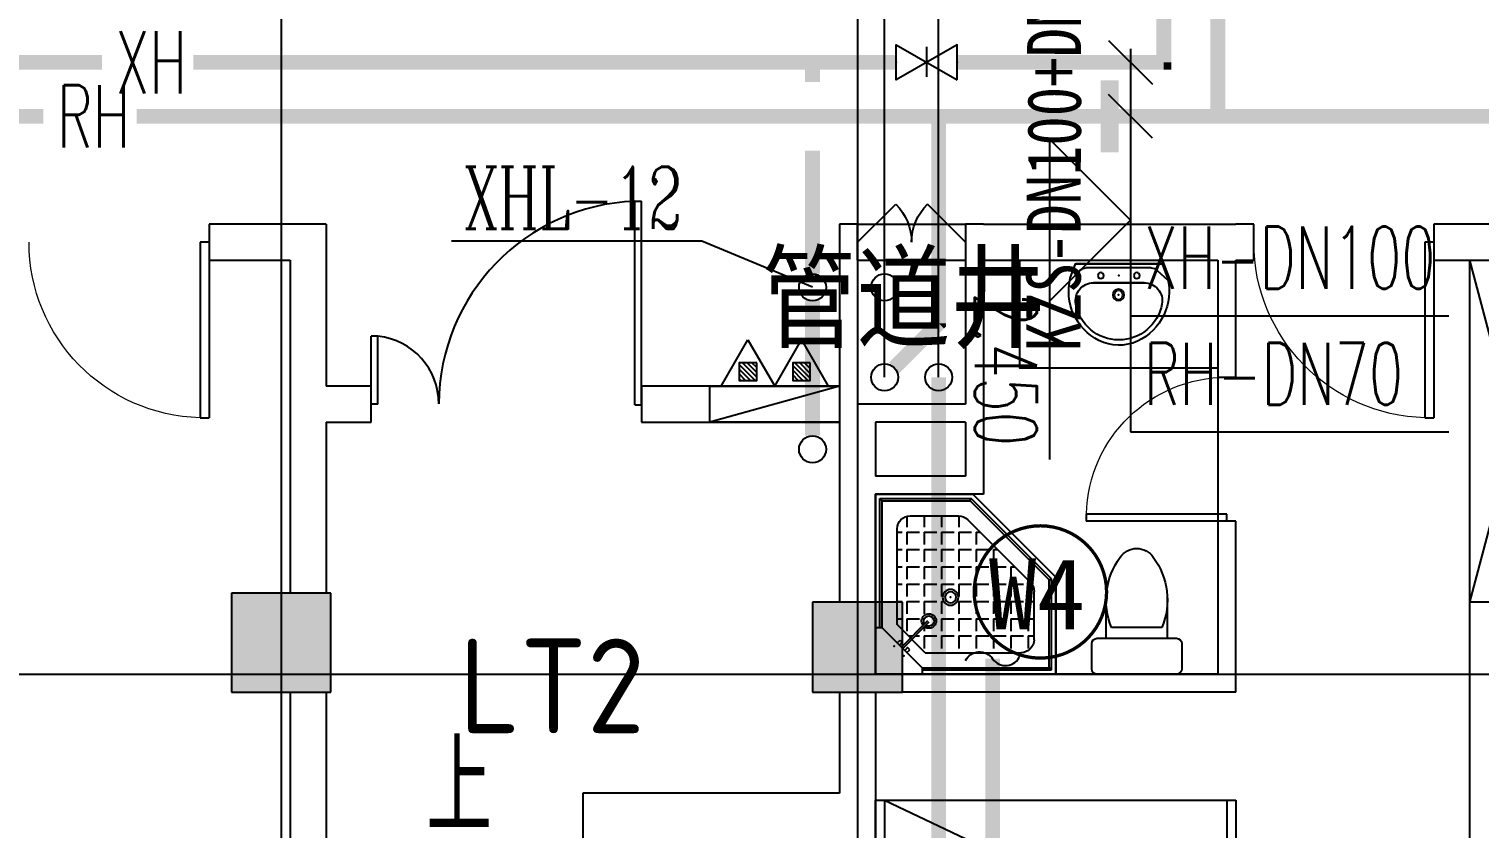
# Model space of a CAD drawing. Extents: x 0 to 2838408, y -923048 to 203859.
# Drawn here: x 2435317 to 2443367, y -263146 to -258707 of the extents above; entities that cross this region are included whole.
import ezdxf
from ezdxf.enums import TextEntityAlignment as Align

# ---------------------------------------------------------------- set-up
doc = ezdxf.new("R2010")
doc.units = 0
doc.header["$LTSCALE"] = 1000
doc.linetypes.add('DASH', pattern=[0.35, 0.25, -0.1])
for name, color, linetype in [('A-Fixt', 81, 'Continuous'), ('CLAYER', 7, 'Continuous'), ('COLUMN', 9, 'Continuous'), ('DIM_污水', 3, 'Continuous'), ('DIM_消防', 3, 'Continuous'), ('DIM_热给水', 3, 'Continuous'), ('DIM_给水', 3, 'Continuous'), ('DOOR_FIRE', 4, 'Continuous'), ('DOTE', 8, 'Continuous'), ('EQUIP_污水', 7, 'Continuous'), ('EQUIP_灭火器', 7, 'Continuous'), ('PIPE-污水', 2, 'DASH'), ('PIPE-消防', 1, 'Continuous'), ('PIPE-热回水', 4, 'Continuous'), ('PUB_HATCH', 8, 'Continuous'), ('PUB_TEXT', 7, 'Continuous'), ('TEXT_消防', 7, 'Continuous'), ('TEXT_热回水', 7, 'Continuous'), ('TWT_ELEV', 3, 'Continuous'), ('TWT_TEXT', 7, 'Continuous'), ('VALVE_消防', 7, 'Continuous'), ('VPIPE-污水', 2, 'Continuous'), ('VPIPE-消防', 1, 'Continuous'), ('VPIPE-热给水', 5, 'Continuous'), ('VPIPE-给水', 3, 'Continuous'), ('WALL', 9, 'Continuous'), ('WINDOW', 4, 'Continuous'), ('WP_F', 1, 'Continuous'), ('XREF', 8, 'Continuous'), ('抗震支吊架', 2, 'Continuous'), ('洁具', 213, 'Continuous'), ('配景', 3, 'Continuous'), ('附件', 70, 'Continuous')]:
    doc.layers.add(name, color=color, linetype=linetype)
doc.styles.add('_TCH_DIM', font='SIMPLEX', dxfattribs={"bigfont": 'GBCBIG'})
doc.styles.add('_TWT_DIM_ELE', font='SIMPLEX', dxfattribs={"width": 0.8, "height": 2.3, "bigfont": 'HZTXT'})
doc.styles.add('_TWT_PIPEDN', font='SIMPLEX', dxfattribs={"width": 0.8, "height": 2.3, "bigfont": 'HZTXT'})
doc.styles.add('_TWT_PIPETEXT', font='SIMPLEX', dxfattribs={"width": 0.8, "height": 2.3, "bigfont": 'HZTXT'})
doc.styles.add('_TWT_SERIAL', font='COMPLEX', dxfattribs={"width": 0.8, "height": 2.3, "bigfont": 'HZTXT'})
doc.styles.add('HZ', font='aaa等高度-单线.shx', dxfattribs={"width": 0.7, "height": 50, "bigfont": 'aaa-hztxt.shx'})
doc.styles.add('kzcad', font='', dxfattribs={"width": 0.8})
doc.styles.get("Standard").update_dxf_attribs({"font": 'geniso.shx', "bigfont": 'hztxt.shx'})
doc.styles.add('黑体', font='')
doc.styles.get('kzcad').set_extended_font_data('SimSun')
doc.styles.get('黑体').set_extended_font_data('SimHei')

# ---------------------------------------------------------------- blocks, each defined once
blk = doc.blocks.new('$TwtSys$00000546')
h = blk.add_hatch()
h.set_pattern_fill('ANSI31', color=256, scale=200, style=0)
h.set_pattern_definition([(45, (-38543.80223862439, -6670.830405693208), (-17.67766952966369, 17.67766952966369), [])])
h.paths.add_polyline_path([(-64.92232553117356, 173.7449990885525), (64.922325531159, 173.7449990885525), (64.922325531159, 43.90034802621994), (-64.92232553117356, 43.90034802621994)])
for points in [[(0, 343.6163707387423), (-198.3870041439732, 0), (198.3870041439732, 0)], [(-64.92232553117356, 173.7449990885525), (64.922325531159, 173.7449990885525), (64.922325531159, 43.90034802621994), (-64.92232553117356, 43.90034802621994)]]:
    blk.add_lwpolyline(points, close=True)
blk = doc.blocks.new('A$C29581A72')
at = {"layer": '附件'}
blk.add_line((750.0001581311226, 200.0033160373569), (30.00015813112259, 0.003316037356853485), dxfattribs=at)
blk.add_lwpolyline([(30.00015813112259, 200.0033160373569), (750.0001581311226, 200.0033160373569), (750.0001581311226, 0.003316037356853485), (30.00015813112259, 0.003316037356853485), (30.00015813112259, 200.0033160373569)], dxfattribs=at)
blk.add_solid([(750.0001581311226, 200.0033160373569), (30.00015813112259, 0.003316037356853485), (750.0001581311226, 0.003316037356853485), (750.0001581311226, 200.0033160373569)], dxfattribs=at)
at = {"layer": 'EQUIP_灭火器', "xscale": 0.75, "yscale": -0.75, "zscale": 0.75, "rotation": 180}
for p in [(241.2099050232209, 200.0033160373569), (538.7904112390243, 200.0033160373569)]:
    blk.add_blockref('$TwtSys$00000546', p, dxfattribs=at)
at = {"style": 'HZ', "flags": 1}
for tag, p in [('WHAT', (375.0001581311226, -1.729278269363204e-05)), ('SPEC', (375.0001581311226, 0.001649372268933803)), ('UNIT', (375.0001581311226, 0.003316037371725314))]:
    blk.add_attdef(tag, p, '', height=0.001, dxfattribs=at)
blk = doc.blocks.new('1F平面-CAD导入_dwg_Drawing4_t3_dwg_$plan$00001613-474159-1F-927810-1F')
at = {"layer": '洁具'}
for p, q in [((-30, 250), (-170, 250)), ((-200, 169.7498989044689), (-430.3977986313403, 169.7498989044689)), ((-260.3977986313403, -139.7498989044689), (-260.3977986313403, 139.7498989044689)), ((-200, -169.7498989044689), (-200, -220)), ((-170, -250), (-30, -250))]:
    blk.add_line(p, q, dxfattribs=at)
for points in [[(-200, 220), (-200, 169.7498989044689), (-200, -169.7498989044689), (-430.3977986313403, -169.7498989044689)], [(0, -220), (0, 220)]]:
    blk.add_lwpolyline(points, dxfattribs=at)
for centre, radius, start, end in [((-170, 220), 30.000000000029, 90, 180), ((-30, 220), 29.99999999997097, 0, 90), ((-412.8433152032085, -227.3882324695587), 397.5299272150928, 67.4504753387251, 126.63814488807), ((-589.5585712348111, 0), 109.7823411183084, 123.4508578140058, 236.5491421859942), ((-412.8433152032085, 227.3882324695587), 397.5299272150999, 233.3618551119301, 292.5495246612749), ((-170, -220), 30.00000000002914, 180, 270), ((-30, -220), 29.99999999999999, 270, 0)]:
    blk.add_arc(centre, radius, start, end, dxfattribs=at)
blk = doc.blocks.new('$lvtry$00000169')
at = {"color": 0}
for p, q in [((258.943725152305, -36), (258.943725152305, 0)), ((258.943725152305, -36), (36, -258.943725152305)), ((258.943725152305, -24), (976, -24)), ((258.943725152305, -36), (964, -36)), ((964, -36), (976, -24)), ((964, -36), (964, -525.0883117545782)), ((976, -24), (976, -530.0588745030545)), ((276.0808101421535, -120), (120, -276.0808101421535)), ((143.9299559836727, -151.0137691686323), (290.680891972941, -298.0767691774454)), ((151.0010237955357, -143.9427013567692), (297.7519597848077, -291.0057013655787)), ((269.6110603107809, -212.6678077858815), (269.6110603107809, -142.6678077858815)), ((276.0808101421535, -120), (808, -120)), ((365.8610603107809, -212.6678077858815), (365.8610603107809, -142.6678077858815)), ((462.1110603107809, -212.6678077858815), (462.1110603107809, -142.6678077858815)), ((558.3610603107809, -212.6678077858815), (558.3610603107809, -142.6678077858815)), ((654.6110603107809, -212.6678077858815), (654.6110603107809, -142.6678077858815)), ((750.8610603107809, -212.6678077858815), (750.8610603107809, -142.6678077858815)), ((847.1110603107809, -212.6678077858815), (847.1110603107809, -142.6678077858815)), ((173.3610603107809, -308.9178077858815), (173.3610603107809, -238.9178077858815)), ((183.413002356272, -212.6678077858815), (205.4531662680893, -212.6678077858815)), ((219.5802972622187, -212.6678077858815), (243.3610603107809, -212.6678077858815)), ((269.6110603107809, -212.6678077858815), (339.6110603107809, -212.6678077858815)), ((269.6110603107809, -262.8049606227796), (269.6110603107809, -238.9178077858815)), ((365.8610603107809, -212.6678077858815), (435.8610603107809, -212.6678077858815)), ((365.8610603107809, -308.9178077858815), (365.8610603107809, -238.9178077858815)), ((462.1110603107809, -212.6678077858815), (532.1110603107809, -212.6678077858815)), ((462.1110603107809, -308.9178077858815), (462.1110603107809, -238.9178077858815)), ((558.3610603107809, -212.6678077858815), (628.3610603107809, -212.6678077858815)), ((558.3610603107809, -308.9178077858815), (558.3610603107809, -238.9178077858815)), ((654.6110603107809, -212.6678077858815), (724.6110603107809, -212.6678077858815)), ((654.6110603107809, -308.9178077858815), (654.6110603107809, -238.9178077858815)), ((750.8610603107809, -212.6678077858815), (820.8610603107809, -212.6678077858815)), ((750.8610603107809, -308.9178077858815), (750.8610603107809, -238.9178077858815)), ((847.1110603107809, -212.6678077858815), (880, -212.6678077858815)), ((847.1110603107809, -308.9178077858815), (847.1110603107809, -238.9178077858815)), ((880, -192), (880, -460.4709960243781)), ((36, -258.943725152305), (0, -258.943725152305)), ((24, -258.943725152305), (24, -976)), ((36, -258.943725152305), (36, -964)), ((120, -276.0808101421535), (120, -808)), ((120, -308.9178077858815), (147.1110603107809, -308.9178077858815)), ((173.3610603107809, -308.9178077858815), (243.3610603107809, -308.9178077858815)), ((334.3109666164455, -308.9178077858815), (339.6110603107809, -308.9178077858815)), ((365.8610603107809, -308.9178077858815), (435.8610603107809, -308.9178077858815)), ((462.1110603107809, -308.9178077858815), (532.1110603107809, -308.9178077858815)), ((558.3610603107809, -308.9178077858815), (628.3610603107809, -308.9178077858815)), ((654.6110603107809, -308.9178077858815), (724.6110603107809, -308.9178077858815)), ((750.8610603107809, -308.9178077858815), (820.8610603107809, -308.9178077858815)), ((847.1110603107809, -308.9178077858815), (880, -308.9178077858815)), ((173.3610603107809, -405.1678077858815), (173.3610603107809, -335.1678077858815)), ((269.6110603107809, -405.1678077858815), (269.6110603107809, -335.1678077858815)), ((365.8610603107809, -405.1678077858815), (365.8610603107809, -335.1678077858815)), ((462.1110603107809, -405.1678077858815), (462.1110603107809, -335.1678077858815)), ((558.3610603107809, -405.1678077858815), (558.3610603107809, -335.1678077858815)), ((654.6110603107809, -405.1678077858815), (654.6110603107809, -335.1678077858815)), ((750.8610603107809, -405.1678077858815), (750.8610603107809, -335.1678077858815)), ((847.1110603107809, -405.1678077858815), (847.1110603107809, -335.1678077858815)), ((120, -405.1678077858815), (147.1110603107809, -405.1678077858815)), ((173.3610603107809, -405.1678077858815), (243.3610603107809, -405.1678077858815)), ((173.3610603107809, -501.4178077858815), (173.3610603107809, -431.4178077858815)), ((269.6110603107809, -405.1678077858815), (339.6110603107809, -405.1678077858815)), ((269.6110603107809, -501.4178077858815), (269.6110603107809, -431.4178077858815)), ((365.8610603107809, -405.1678077858815), (378.5531732380041, -405.1678077858815)), ((365.8610603107809, -501.4178077858815), (365.8610603107809, -431.4178077858815)), ((462.1110603107809, -405.1678077858815), (532.1110603107809, -405.1678077858815)), ((462.1110603107809, -501.4178077858815), (462.1110603107809, -431.4178077858815)), ((558.3610603107809, -405.1678077858815), (628.3610603107809, -405.1678077858815)), ((558.3610603107809, -501.4178077858815), (558.3610603107809, -431.4178077858815)), ((654.6110603107809, -405.1678077858815), (724.6110603107809, -405.1678077858815)), ((654.6110603107809, -501.4178077858815), (654.6110603107809, -431.4178077858815)), ((750.8610603107809, -405.1678077858815), (820.8610603107809, -405.1678077858815)), ((750.8610603107809, -501.4178077858815), (750.8610603107809, -431.4178077858815)), ((847.1110603107809, -405.1678077858815), (880, -405.1678077858815)), ((847.1110603107809, -501.4178077858815), (847.1110603107809, -431.4178077858815)), ((120, -501.4178077858815), (147.1110603107809, -501.4178077858815)), ((173.3610603107809, -501.4178077858815), (243.3610603107809, -501.4178077858815)), ((173.3610603107809, -597.6678077858815), (173.3610603107809, -527.6678077858815)), ((269.6110603107809, -501.4178077858815), (339.6110603107809, -501.4178077858815)), ((269.6110603107809, -597.6678077858815), (269.6110603107809, -527.6678077858815)), ((365.8610603107809, -501.4178077858815), (435.8610603107809, -501.4178077858815)), ((365.8610603107809, -597.6678077858815), (365.8610603107809, -527.6678077858815)), ((462.1110603107809, -501.4178077858815), (532.1110603107809, -501.4178077858815)), ((462.1110603107809, -597.6678077858815), (462.1110603107809, -527.6678077858815)), ((858.9116882454255, -511.3826842698036), (511.3826842698036, -858.9116882454255)), ((964, -525.0883117545782), (525.08831175456, -964)), ((976, -530.0588745030545), (530.05887450304, -976)), ((558.3610603107809, -501.4178077858815), (628.3610603107809, -501.4178077858815)), ((558.3610603107809, -597.6678077858815), (558.3610603107809, -527.6678077858815)), ((654.6110603107809, -501.4178077858815), (724.6110603107809, -501.4178077858815)), ((654.6110603107809, -597.6678077858815), (654.6110603107809, -527.6678077858815)), ((750.8610603107809, -501.4178077858815), (820.8610603107809, -501.4178077858815)), ((750.8610603107809, -597.6678077858815), (750.8610603107809, -527.6678077858815)), ((847.1110603107809, -501.4178077858815), (867.2229567529939, -501.4178077858815)), ((964, -525.0883117545782), (976, -530.0588745030545)), ((120, -597.6678077858815), (147.1110603107809, -597.6678077858815)), ((173.3610603107809, -597.6678077858815), (243.3610603107809, -597.6678077858815)), ((173.3610603107809, -693.9178077858815), (173.3610603107809, -623.9178077858815)), ((269.6110603107809, -597.6678077858815), (339.6110603107809, -597.6678077858815)), ((269.6110603107809, -693.9178077858815), (269.6110603107809, -623.9178077858815)), ((365.8610603107809, -597.6678077858815), (435.8610603107809, -597.6678077858815)), ((365.8610603107809, -693.9178077858815), (365.8610603107809, -623.9178077858815)), ((462.1110603107809, -597.6678077858815), (532.1110603107809, -597.6678077858815)), ((462.1110603107809, -693.9178077858815), (462.1110603107809, -623.9178077858815)), ((558.3610603107809, -597.6678077858815), (628.3610603107809, -597.6678077858815)), ((558.3610603107809, -693.9178077858815), (558.3610603107809, -623.9178077858815)), ((654.6110603107809, -597.6678077858815), (724.6110603107809, -597.6678077858815)), ((654.6110603107809, -693.9178077858815), (654.6110603107809, -623.9178077858815)), ((750.8610603107809, -597.6678077858815), (772.6265647293476, -597.6678077858815)), ((120, -693.9178077858815), (147.1110603107809, -693.9178077858815)), ((173.3610603107809, -693.9178077858815), (243.3610603107809, -693.9178077858815)), ((173.3610603107809, -790.1678077858815), (173.3610603107809, -720.1678077858815)), ((269.6110603107809, -693.9178077858815), (339.6110603107809, -693.9178077858815)), ((269.6110603107809, -790.1678077858815), (269.6110603107809, -720.1678077858815)), ((365.8610603107809, -693.9178077858815), (435.8610603107809, -693.9178077858815)), ((365.8610603107809, -790.1678077858815), (365.8610603107809, -720.1678077858815)), ((462.1110603107809, -693.9178077858815), (532.1110603107809, -693.9178077858815)), ((462.1110603107809, -790.1678077858815), (462.1110603107809, -720.1678077858815)), ((558.3610603107809, -693.9178077858815), (628.3610603107809, -693.9178077858815)), ((558.3610603107809, -790.1678077858815), (558.3610603107809, -720.1678077858815)), ((654.6110603107809, -693.9178077858815), (676.3765647293476, -693.9178077858815)), ((120, -790.1678077858815), (147.1110603107809, -790.1678077858815)), ((173.3610603107809, -790.1678077858815), (243.3610603107809, -790.1678077858815)), ((269.6110603107809, -790.1678077858815), (339.6110603107809, -790.1678077858815)), ((365.8610603107809, -790.1678077858815), (435.8610603107809, -790.1678077858815)), ((462.1110603107809, -790.1678077858815), (532.1110603107809, -790.1678077858815)), ((558.3610603107809, -790.1678077858815), (580.1265647293476, -790.1678077858815)), ((173.3610603107809, -877.5455960306717), (173.3610603107809, -816.4178077858815)), ((192, -880), (460.4709960243781, -880)), ((269.6110603107809, -880), (269.6110603107809, -816.4178077858815)), ((365.8610603107809, -880), (365.8610603107809, -816.4178077858815)), ((462.1110603107809, -879.9813183342485), (462.1110603107809, -816.4178077858815)), ((36, -964), (24, -976)), ((36, -964), (525.08831175456, -964)), ((525.08831175456, -964), (530.05887450304, -976)), ((24, -976), (530.05887450304, -976))]:
    blk.add_line(p, q, dxfattribs=at)
blk.add_lwpolyline([(0, 0), (0, -1000), (540, -1000), (1000, -540), (1000, 0)], close=True)
for points in [[(0, 0), (0, -1000)], [(0, 0), (1000, 0)], [(1000, 0), (1000, -540)], [(189.6529500909164, -136.0684456004565), (177.8579725960262, -147.8634230953467), (162.4691373264941, -132.4745878258145), (174.2641148213843, -120.6796103309207)], [(136.0684456004528, -189.6529500909201), (147.8634230953467, -177.8579725960262), (132.4745878258109, -162.4691373264941), (120.6796103309207, -174.2641148213843)], [(1000, -540), (540, -1000)], [(0, -1000), (540, -1000)]]:
    blk.add_lwpolyline(points, close=True, dxfattribs=at)
for radius in [43.84951374613301, 31.11306180256101]:
    blk.add_circle((416.244660796714, -427.5761013707088), radius, dxfattribs=at)
for centre, radius, start, end in [((808, -192), 72, 0, 90), ((295.9570430355234, -295.7264370925695), 40.55903986559133, 142.5829574405485, 128.4197397777519), ((295.9570430355234, -295.7264370925695), 28.55903986559133, 145.828006644134, 125.6598561436624), ((808, -460.4709960243781), 72, 315.0000000001474, 0), ((192, -808), 72, 180, 270), ((460.4709960243781, -808), 72, 270, 315.0000000001474)]:
    blk.add_arc(centre, radius, start, end, dxfattribs=at)
for p in [(103.2280733190128, -155.7691361928592, -1e-08), (156.0885364131245, -102.2317787812353, -1e-08), (415.8463379825407, -428.052736976184, -1e-08)]:
    blk.add_point(p, dxfattribs=at)
blk = doc.blocks.new('$lvtry$00000178')
at = {"color": 0}
for p, q in [((-238.3985590309458, 0), (238.3985590309458, 0)), ((-214.0595566216216, -36.07509627408581), (-272.1098716864217, -90.5516767674635)), ((-179.8443164544587, -22.534900720937), (180.1220736160903, -22.534900720937)), ((215.7474373597797, -37.45166457987943), (268.2971053142901, -90.81336211434063)), ((-141.6736869734596, -105.2484920095885), (140.2220974061056, -105.2484920095885)), ((140.2220974061056, -105.2484920095885), (-141.6736869734596, -105.2484920095885))]:
    blk.add_line(p, q, dxfattribs=at)
blk.add_lwpolyline([(-103.6050409636591, -429.6879128499641, 0.2246982691866223), (110.4031761456354, -425.4480832598856, 0.3480458834200146), (268.9059223142503, -78.53824303664624), (239.4540811754996, 0), (-241.2849082408356, 0), (-270.7367493795609, -78.53824303661713, 0.3568438061518303)], format="xyb", close=True, dxfattribs=at)
for centre, radius in [((-100, -65), 16.33989834185803), ((100, -65), 16.33989834185803), ((1.439075864182087, -172.4645476755322), 31.60961419936899)]:
    blk.add_circle(centre, radius, dxfattribs=at)
at = {"color": 0, "lineweight": 13}
blk.add_circle((1.439075864182087, -172.4645476755322), 22.97515901426823, dxfattribs=at)
at = {"color": 0}
for centre, radius, start, end in [((-179.8443164544587, -72.534900720937), 50, 90, 133.180958371849), ((180.1220736160903, -72.534900720937), 50, 44.56071800279102, 90), ((-141.6736869734596, -205.2484920095885), 100, 90, 190.560233084289), ((140.2220974061056, -205.2484920095885), 100, 349.439766915711, 90), ((-0.7257947836769745, -178.9720508367973), 243.3762869984034, 190.560233084289, 349.439766915711)]:
    blk.add_arc(centre, radius, start, end, dxfattribs=at)
for p in [(0, -65), (1.439075864182087, -172.4645476755322)]:
    blk.add_point(p, dxfattribs=at)
blk = doc.blocks.new('A$C70365C93')
at = {"layer": '洁具'}
blk.add_lwpolyline([(-1899.999999997206, 2299.999999994994), (-1899.999999997206, 1699.999999994994), (-800.0000000055879, 1699.999999984779), (-800.0000000055879, 2299.999999994994)], close=True, dxfattribs=at)
blk.add_blockref('$lvtry$00000178', (-1350.000000001397, 2280.000000000058), dxfattribs=at)
at = {"layer": '洁具', "rotation": 180}
blk.add_blockref('$lvtry$00000169', (0, 0), dxfattribs=at)
at = {"layer": '洁具', "extrusion": (0, 0, -1), "xscale": -1, "zscale": -1, "rotation": 90}
blk.add_blockref('1F平面-CAD导入_dwg_Drawing4_t3_dwg_$plan$00001613-474159-1F-927810-1F', (1449.999999997439, 1.775333657860756e-09), dxfattribs=at)
blk = doc.blocks.new('单人床')
at = {"layer": 'A-Fixt'}
for p, q in [((47773.82849985742, 13973.4026887075), (48673.82849985742, 13973.4026887075)), ((47773.82849985742, 12073.4026887075), (48673.82849985742, 13973.4026887075)), ((47773.82849985742, 12073.4026887075), (48673.82849985742, 12073.4026887075))]:
    blk.add_line(p, q, dxfattribs=at)
blk.add_lwpolyline([(47773.82849985742, 14023.4026887075), (48673.82849985742, 14023.4026887075), (48673.82849985742, 12023.4026887075), (47773.82849985742, 12023.4026887075), (47773.82849985742, 14023.4026887075)], dxfattribs=at)
blk = doc.blocks.new('CH_AP01')
for p, q in [((-311.3995454841643, 16.58532750794984), (-274.9999999999854, 2.182787284255028e-11)), ((-275, 0), (275, 0)), ((274.9999999999854, 3.637978807091713e-11), (311.3995454841643, 16.58532750797167))]:
    blk.add_line(p, q)
for centre, radius, start, end in [((-306.7998626098997, 555.3485271835743), 37.75179004671674, 100.1858801109071, 202.8358744680354), ((1.455191522836685e-11, -578.8935560186292), 1212.61803984619, 74.71041292806467, 105.2895870719375), ((1.455191522836685e-11, -578.8935560186292), 1172.61803984619, 75.02867881848607, 104.9713211815146), ((1.455191522836685e-11, -1278.106374809096), 1856.902668515099, 80.61099361795736, 99.38900638204349), ((306.7998626099143, 555.3485271835743), 37.75179004671674, 337.1641255319651, 79.81411988909286), ((-1658.367571823022, 201.9146497917754), 1359.657979668924, 352.1658629677819, 14.42825908847423), ((-823.670887969638, 250), 562.9425704869337, 335.5037813080621, 31.0903407481927), ((-823.670887969638, 250), 602.9425704869337, 335.5037813080621, 30.26908635047729), ((1.455191522836685e-11, -578.8935560186292), 1092.61803984619, 75.8767183095882, 104.1232816904134), ((823.670887969638, 250), 602.9425704869337, 149.7309136495214, 204.4962186919359), ((823.670887969638, 250), 562.9425704869337, 148.909659251798, 204.4962186919359), ((1658.367571823022, 201.9146497917754), 1359.657979668924, 165.5717409115258, 187.8341370322181)]:
    blk.add_arc(centre, radius, start, end)
blk = doc.blocks.new('A$C61295E98')
at = {"color": 3}
for p, q in [((544.0457518114563, 597.8662569699227), (-0.0001577289658598602, 597.8662569699227)), ((-0.0001577289658598602, 597.8662569699227), (-0.0001577289658598602, 0.0001194546057377011)), ((161.410106398951, 597.8662569699081), (161.410106398951, 0.0001194546057377011)), ((170.3859912214248, 0.241875187784899), (170.3859912214248, 597.5753530781803)), ((602.7431694101542, 572.2226104830333), (602.7431694101542, 25.64376594146597)), ((624.0457518114563, 517.8662569699081), (624.0457518114563, 80.00011945460574)), ((544.0457518114563, 0.0001194546057377011), (-0.0001577289658598602, 0.0001194546057377011))]:
    blk.add_line(p, q, dxfattribs=at)
for points in [[(81.83804651339597, 540.3146557057771), (75.32724606215197, 540.3146557057771), (75.32724606215197, 576.7533125763293), (81.83804651339597, 576.7533125763293)], [(81.83804651339597, 453.1221676215646), (75.32724606215197, 453.1221676215646), (75.32724606215197, 489.5608244921168), (81.83804651339597, 489.5608244921168)], [(81.83804651339597, 352.9158784260217), (75.32724606215197, 352.9158784260217), (75.32724606215197, 389.3545352965739), (81.83804651339597, 389.3545352965739)]]:
    blk.add_lwpolyline(points, close=True, dxfattribs=at)
for centre in [(74.025085971909, 250.1067739731079), (74.025085971909, 164.2157279145031), (74.025085971909, 70.51637367154763)]:
    blk.add_circle(centre, 15.67492121289366, dxfattribs=at)
for centre, start, end in [((544.0457518114563, 517.8662569699227), 359.9999999999992, 90), ((544.0457518114563, 80.00011945460574), 269.9999999999998, 0)]:
    blk.add_arc(centre, 80, start, end, dxfattribs=at)
blk = doc.blocks.new('宿舍')
at = {"layer": 'A-Fixt'}
for p, q in [((47853.82849986199, 13801.66930932316), (48353.82849979494, 15701.66930930913)), ((48353.82849980425, 13801.66930932415), (47853.82849986199, 15701.66930930913)), ((47853.82849983731, 13801.66930932339), (48353.82849980425, 13801.66930932415))]:
    blk.add_line(p, q, dxfattribs=at)
for points in [[(47853.82849986432, 8601.669309296238), (48353.82849983126, 8601.669309296238), (48353.82849979494, 15701.66930930913), (47853.828499828, 15701.66930930913)], [(47853.82849986479, 10676.13683329799), (47970.4991230825, 10676.13683329799), (47970.4991230825, 11742.63910189804), (47853.82849986479, 11742.63910189804)]]:
    blk.add_lwpolyline(points, close=True, dxfattribs=at)
at = {"xscale": -1, "rotation": 90}
for p in [(63677.23118856922, 60475.49780919446), (63677.23118856922, 58775.49780919446)]:
    blk.add_blockref('单人床', p, dxfattribs=at)
at = {"layer": 'A-Fixt', "xscale": -1, "rotation": 180}
for p in [(50002.0279107606, 9140.476496749063), (51117.21260774601, 9140.476496749063)]:
    blk.add_blockref('CH_AP01', p, dxfattribs=at)
at = {"layer": '配景', "color": 252}
blk.add_blockref('A$C61295E98', (47853.82865759311, 7096.581954992347), dxfattribs=at)
blk = doc.blocks.new('$DorLib2D$00000001')
for p, q in [((0.45, 0.9750000000000001), (0.5000000000000002, 0.9750000000000001)), ((0.45, 0), (0.45, 0.9750000000000001)), ((0.5, 0), (0.5, 0.9750000000000001)), ((0.5, 0), (0.45, 0))]:
    blk.add_line(p, q)
at = {"lineweight": 13}
blk.add_arc((0.475, 0), 0.975, 91.4692835813538, 180, dxfattribs=at)
blk = doc.blocks.new('$DorLib2D$00000116')
at = {"color": 0}
for p, q in [((-0.4999999999999929, 7.105427357601002e-15), (-0.146446609406766, 0.353553390593234)), ((0.5000000000000071, 7.105427357601002e-15), (0.1464466094067731, 0.353553390593234))]:
    blk.add_line(p, q, dxfattribs=at)
for centre, radius, start, end in [((-0.4999999999984652, 4.831690603168681e-13), 0.4999999999984674, 0, 45), ((0.4999999999977511, 9.059419880941277e-13), 0.4999999999976598, 135, 180)]:
    blk.add_arc(centre, radius, start, end, dxfattribs=at)
blk = doc.blocks.new('$DorLib2D$00000225')
at = {"color": 0}
for p, q in [((0.4750000000000032, -0.001447885298549778), (0.4750000000000032, 0.7521225008925327)), ((0.4750000000000032, 0.7521225008925327), (0.5000000000000036, 0.7521225008925363)), ((0.5000000000000036, -0.001447885298549778), (0.5000000000000036, 0.7521225008925363)), ((-0.4999999999999982, -3.552713678800501e-15), (-0.5, 0.252035990386009)), ((-0.4750000000000014, 0.252035990386009), (-0.5, 0.252035990386009)), ((-0.4749999999999996, -3.552713678800501e-15), (-0.4750000000000014, 0.252035990386009)), ((-0.4749999999999996, -3.552713678800501e-15), (-0.4999999999999947, -3.552713678800501e-15)), ((0.4750000000000032, -0.001447885298549778), (0.4999999999999929, -0.001447885298549778))]:
    blk.add_line(p, q, dxfattribs=at)
for centre, radius, start, end in [((0.5046168020419071, -0.001920809357812914), 0.7546247204382253, 92.24926861260724, 179.7237749158362), ((-0.5007908120542499, 0.002572563917482285), 0.2507930763238999, 359.7898704778746, 84.09743784757413)]:
    blk.add_arc(centre, radius, start, end, dxfattribs=at)
blk = doc.blocks.new('1F1')
at = {"layer": 'PUB_HATCH'}
for points in [[(2436991.741299174, -261842.1851388428), (2436441.741299174, -261842.1851388428), (2436441.741299174, -262392.1851388428), (2436991.741299174, -262392.1851388428)], [(2440166.741299166, -261892.1851388428), (2439666.741299166, -261892.1851388428), (2439666.741299166, -262392.1851388428), (2440166.741299166, -262392.1851388428)]]:
    blk.add_hatch(color=256, dxfattribs=at).paths.add_polyline_path(points)
at = {"layer": 'COLUMN'}
for p, q in [((2436991.741299174, -261842.1851388428), (2436441.741299174, -261842.1851388428)), ((2436441.741299174, -261842.1851388428), (2436441.741299174, -262392.1851388428)), ((2436991.741299174, -262392.1851388428), (2436991.741299174, -261842.1851388428)), ((2440166.741299166, -261892.1851388428), (2439666.741299166, -261892.1851388428)), ((2439666.741299166, -261892.1851388428), (2439666.741299166, -262392.1851388428)), ((2440166.741299166, -262392.1851388428), (2440166.741299166, -261892.1851388428)), ((2436441.741299174, -262392.1851388428), (2436991.741299174, -262392.1851388428)), ((2439666.741299166, -262392.1851388428), (2440166.741299166, -262392.1851388428))]:
    blk.add_line(p, q, dxfattribs=at)
at = {"layer": 'DOOR_FIRE'}
for p, q in [((2439916.741299164, -259792.1851388344), (2440516.741299164, -259792.1851388344)), ((2439916.741299164, -259992.1851388344), (2440516.741299164, -259992.1851388344))]:
    blk.add_line(p, q, dxfattribs=at)
at = {"layer": 'DOTE'}
for p, q in [((2436716.741299174, -187892.1851388532), (2436716.741299174, -271092.1851388343)), ((2439916.741299166, -187892.1851388532), (2439916.741299166, -271092.1851388343)), ((2343216.741299174, -262292.1851388397), (2453916.741299174, -262292.1851388397))]:
    blk.add_line(p, q, dxfattribs=at)
at = {"layer": 'WALL'}
for p, q in [((2436966.741299142, -259792.1851388456), (2436316.741299156, -259792.1851388448)), ((2436316.741299156, -259792.1851388448), (2436316.741299156, -259992.1851388438)), ((2436966.741299142, -259792.1851388456), (2436966.741299142, -260692.1851388428)), ((2439916.741299156, -259792.1851388134), (2439816.741299157, -259792.1851388226)), ((2439816.741299157, -259792.1851388226), (2439816.741299157, -260692.1851388427)), ((2439916.741299157, -259992.185138821), (2439916.741299156, -259792.1851388134)), ((2440616.741299172, -259792.1851388344), (2440516.741299156, -259792.1851388223)), ((2440516.741299156, -259792.1851388223), (2440516.741299156, -259992.1851388451)), ((2440616.741299172, -259792.1851388344), (2442016.741299159, -259792.1851388344)), ((2442116.741299156, -259792.1851388357), (2442016.741299159, -259792.1851388344)), ((2442116.741299156, -259992.1851388354), (2442116.741299156, -259792.1851388357)), ((2443916.741299174, -259792.1851388344), (2443116.741299194, -259792.1851388357)), ((2443116.741299194, -259792.1851388357), (2443116.741299194, -259992.1851388354)), ((2436316.741299156, -259992.1851388438), (2436766.741299149, -259992.185138833)), ((2436766.741299149, -259992.185138833), (2436766.741299156, -260792.185138864)), ((2439916.741299157, -259992.185138821), (2439916.741299157, -260792.1851388582)), ((2440516.741299184, -259992.185138821), (2440516.741299184, -260792.1851388582)), ((2440616.741299183, -259992.1851388447), (2441916.74129916, -259992.1851388447)), ((2440616.741299183, -259992.1851388447), (2440616.741299172, -260792.1851388416)), ((2441916.74129916, -259992.1851388447), (2441916.741299154, -260642.1851387969)), ((2442016.74129916, -259992.1851388342), (2442116.741299156, -259992.1851388354)), ((2442016.741299155, -260642.1851387969), (2442016.74129916, -259992.1851388342)), ((2443116.741299194, -259992.1851388354), (2443816.741299168, -259992.1851388342)), ((2441916.741299154, -260642.1851387969), (2442016.741299155, -260642.1851387969)), ((2437216.741299156, -260692.1851388387), (2436966.741299142, -260692.1851388428)), ((2437216.741299156, -260892.1851388375), (2437216.741299156, -260692.1851388387)), ((2439816.741299157, -260692.1851388427), (2438716.741299194, -260692.1851388387)), ((2438716.741299194, -260692.1851388387), (2438716.741299194, -260892.1851388375)), ((2436766.741299156, -260792.185138864), (2436766.741299148, -261842.1851388454)), ((2440516.741299184, -260792.1851388582), (2439916.741299157, -260792.1851388582)), ((2440616.741299172, -260792.1851388416), (2440616.741299194, -261292.1851388732)), ((2436966.741299151, -260892.1851388421), (2436966.741299143, -261842.1851388454)), ((2436966.741299151, -260892.1851388421), (2437216.741299156, -260892.1851388375)), ((2438716.741299194, -260892.1851388375), (2439816.741299117, -260892.1851388421)), ((2439816.741299117, -260892.1851388421), (2439816.741299166, -261192.1851388416)), ((2440016.741299117, -260892.1851388574), (2440016.741299117, -261192.1851388732)), ((2440516.741299194, -260892.1851388574), (2440016.741299117, -260892.1851388574)), ((2440516.741299194, -260892.1851388574), (2440516.741299194, -261192.1851388732)), ((2439816.741299166, -261192.1851388416), (2439816.741299171, -261892.1851388121)), ((2440516.741299194, -261192.1851388732), (2440016.741299117, -261192.1851388732)), ((2440016.741299172, -261292.1851388732), (2440016.741299152, -261892.1851388121)), ((2440616.741299194, -261292.1851388732), (2440016.741299172, -261292.1851388732)), ((2442016.741299155, -261442.1851387969), (2441916.741299154, -261442.1851387969)), ((2441916.741299154, -261442.1851387969), (2441916.74129916, -262292.1851388296)), ((2442016.74129916, -262392.1851388296), (2442016.741299155, -261442.1851387969)), ((2441916.74129916, -262292.1851388296), (2440166.741299178, -262292.1851388278)), ((2436766.741299163, -262392.1851388454), (2436766.741299156, -265992.1851388599)), ((2436966.741299159, -262392.1851388454), (2436966.741299162, -265892.1851388289)), ((2439816.741299166, -262392.1851388344), (2439816.741299198, -262952.1851388338)), ((2440016.741299151, -262392.1851388295), (2440016.741299166, -263052.1851388366)), ((2442016.74129916, -262392.1851388296), (2440166.741299178, -262392.185138833)), ((2438391.741299157, -262952.1851388338), (2438391.741299157, -265892.1851388288)), ((2439816.741299198, -262952.1851388338), (2438391.741299157, -262952.1851388338)), ((2440016.741299166, -263052.1851388366), (2440016.741299165, -267092.1851388121))]:
    blk.add_line(p, q, dxfattribs=at)
at = {"layer": 'WINDOW'}
blk.add_line((2441916.741299159, -260642.1851388413), (2441916.741299159, -261442.1851388413), dxfattribs=at)
at = {"xscale": -1}
for name, p in [('A$C70365C93', (2440016.741299166, -262292.1851388399)), ('宿舍', (2491670.569799027, -275693.8544482498))]:
    blk.add_blockref(name, p, dxfattribs=at)
at = {"layer": 'DOOR_FIRE', "xscale": -1500, "yscale": -1500, "zscale": 200, "rotation": 180}
blk.add_blockref('$DorLib2D$00000225', (2437966.741299182, -260792.1851388416), dxfattribs=at)
at = {"layer": 'DOOR_FIRE', "xscale": -600, "yscale": 600, "zscale": 200}
blk.add_blockref('$DorLib2D$00000116', (2440216.741299164, -259892.1851388344), dxfattribs=at)
at = {"layer": 'WINDOW', "xscale": 1000, "yscale": -1000, "zscale": 1000}
for p in [(2435816.74129916, -259892.1851388344), (2442616.741299172, -259892.1851388344)]:
    blk.add_blockref('$DorLib2D$00000001', p, dxfattribs=at)
at = {"layer": 'WINDOW', "xscale": 800, "yscale": -800, "zscale": 800, "rotation": 270}
blk.add_blockref('$DorLib2D$00000001', (2441966.741299159, -261042.1851388413), dxfattribs=at)
at = {"layer": 'CLAYER'}
blk.add_text('管道井', height=524.9999999999993, dxfattribs=at).set_placement((2439384.161059276, -260479.1888210112))
at = {"layer": 'PUB_TEXT'}
blk.add_text('LT2', height=525, dxfattribs=at).set_placement((2437703.458841967, -262619.443104706))
at = {"layer": 'PUB_TEXT', "color": 7, "style": '_TCH_DIM'}
blk.add_text('上', height=506.3829787234042, dxfattribs=at).set_placement((2437522.858320437, -263169.6851388235))
blk = doc.blocks.new('$TwtSys$00000132')
at = {"elevation": 1e-08}
blk.add_lwpolyline([(6.933914376713801, -100.5893358396867, -0.5751828771836968), (0.2497698202205356, -0.03709529810350887, 0.6047454773259218), (-10.88806972766179, 100.5893358396855, 16.92482764669524)], format="xyb", dxfattribs=at)
blk = doc.blocks.new('$VALVE$00000296')
for points in [[(-125, 72.16878364870354), (-125, -72.16878364870354), (125, 72.16878364870354), (125, -72.16878364870354), (-125, 72.16878364870354)], [(0, 60.22559497023212), (0, -63.5535608260252)]]:
    blk.add_lwpolyline(points)
for p in [(-125, 0), (125, 0)]:
    blk.add_point(p)

msp = doc.modelspace()

# ---------------------------------------------------------------- hatches: boundary and pattern name
at = {"layer": 'PIPE-消防'}
for points in [[(2441616.741299192, -258892.1851388214), (2441657.991299177, -258892.1851388345), (2441657.991299169, -258933.4351388827)], [(2441616.741299192, -258892.1851388214), (2441616.741299177, -258933.4351388345), (2441657.991299169, -258933.4351388827)]]:
    msp.add_hatch(color=256, dxfattribs=at).paths.add_polyline_path(points)
at = {"layer": 'PIPE-热回水'}
for points in [[(2440366.74129915, -260342.1851389605), (2440395.90945386, -260371.3532935476), (2440407.99129915, -260359.2714483712)], [(2440366.74129915, -260342.1851389605), (2440407.99129915, -260342.18513884), (2440407.99129915, -260359.2714483712)]]:
    msp.add_hatch(color=256, dxfattribs=at).paths.add_polyline_path(points)

# ---------------------------------------------------------------- linework, layer by layer
at = {"layer": 'DIM_污水'}
msp.add_line((2440366.74129915, -260642.1851388094), (2440366.74129915, -255657.7420900477), dxfattribs=at)
at = {"layer": 'DIM_消防', "linetype": 'ByBlock'}
for p, q in [((2441309.463189988, -258770.2092190667), (2441553.415029498, -259014.161058576)), ((2441431.439109768, -258817.1851388345), (2441431.439109768, -260299.8980688953)), ((2441553.415029498, -259314.1610585716), (2441309.463189989, -259070.2092190623)), ((2441431.439109768, -260299.8980688953), (2443199.239109768, -260299.8980688953)), ((2441431.439109768, -260299.8980688953), (2441431.439109768, -260944.8980688953)), ((2441431.439109768, -260944.8980688953), (2443199.239109768, -260944.8980688953))]:
    msp.add_line(p, q, dxfattribs=at)
at = {"layer": 'DIM_消防'}
for p, q in [((2439052.282093402, -259886.2569917504, 3000), (2437662.718367839, -259886.2569917504, 3000)), ((2439666.741299117, -260142.1851388376, 3000), (2439052.282093402, -259886.2569917504, 3000))]:
    msp.add_line(p, q, dxfattribs=at)
at = {"layer": 'DIM_消防', "const_width": 18.375, "elevation": 800.0000000105}
msp.add_lwpolyline([(2440564.210667234, -261834.8059372664, 1), (2441299.210667234, -261834.8059372347, 1)], format="xyb", close=True, dxfattribs=at)
at = {"layer": 'DIM_热给水'}
msp.add_line((2440066.74129915, -260642.1851388094), (2440066.74129915, -256700.8025951966), dxfattribs=at)
at = {"layer": 'DIM_给水'}
msp.add_line((2440066.74129915, -260142.1851388094), (2440066.74129915, -256172.2028948165), dxfattribs=at)
at = {"layer": 'PIPE-污水', "ltscale": 1.5, "const_width": 82.5}
for points in [[(2440366.74129915, -260642.1851388094), (2440366.741299312, -264392.356318463)], [(2440666.741299218, -262205.8049709169), (2440666.741299302, -264162.3173981566)]]:
    msp.add_lwpolyline(points, dxfattribs=at)
at = {"layer": 'PIPE-消防', "ltscale": 1.5, "const_width": 82.5}
for points in [[(2441616.741299177, -258892.1851388345), (2441616.741299177, -257849.3519072139)], [(2429507.638662373, -258892.1851388345), (2435721.500884401, -258892.1851388345)], [(2436228.986598687, -258892.1851388345), (2439666.741299117, -258892.1851388345)], [(2439666.741299117, -258892.1851388345), (2440131.819174838, -258892.1851388345)], [(2439666.741299117, -259000.9351388345), (2439666.741299117, -258892.1851388345)], [(2440469.319174838, -258892.1851388345), (2441616.741299177, -258892.1851388345)], [(2439666.741299117, -260067.1851388376), (2439666.741299117, -259383.4351388345)], [(2439666.741299117, -260967.1851388323), (2439666.741299117, -260217.1851388376)]]:
    msp.add_lwpolyline(points, dxfattribs=at)
at = {"layer": 'PIPE-热回水', "ltscale": 1.5, "const_width": 82.5}
for points in [[(2441916.741299177, -257892.9950674493), (2441916.741299177, -259192.1851388345)], [(2435396.742927423, -259192.1851388345), (2432266.741299168, -259192.1851388345)], [(2440366.74129915, -259192.1851388345), (2435914.742927423, -259192.1851388345)], [(2441916.741299177, -259192.1851388345), (2440366.74129915, -259192.1851388345)], [(2440366.74129915, -260342.18513884), (2440366.74129915, -259192.1851388345)], [(2441916.741299177, -259192.1851388345), (2448266.741299165, -259192.1851388345)], [(2440119.774307739, -260589.1521302204), (2440366.741299136, -260342.1851388236)]]:
    msp.add_lwpolyline(points, dxfattribs=at)
at = {"layer": 'TWT_ELEV', "linetype": 'ByBlock'}
for p, q in [((2441431.439109768, -259769.4197333148), (2440981.439109768, -259319.4197333148)), ((2440981.439109768, -259319.4197333148), (2440981.439109768, -261099.4768761718)), ((2441431.439109768, -259512.3795593465), (2441431.439109768, -260219.4197333148)), ((2441431.439109768, -259769.4197333148), (2440981.439109768, -260219.4197333148))]:
    msp.add_line(p, q, dxfattribs=at)
at = {"layer": 'VPIPE-污水'}
msp.add_circle((2440366.74129915, -260642.1851388094), 75, dxfattribs=at)
at = {"layer": 'VPIPE-消防'}
for centre in [(2439666.741299117, -260142.1851388376), (2439666.741299117, -261042.1851388408)]:
    msp.add_circle(centre, 75, dxfattribs=at)
at = {"layer": 'VPIPE-热给水'}
msp.add_circle((2440066.74129915, -260642.1851388094), 75, dxfattribs=at)
at = {"layer": 'VPIPE-给水'}
msp.add_circle((2440066.74129915, -260142.1851388094), 75, dxfattribs=at)
at = {"layer": '抗震支吊架', "color": 2, "const_width": 100}
msp.add_lwpolyline([(2441316.741299178, -259392.1851388344), (2441316.741299178, -258992.1851388344)], dxfattribs=at)

# ---------------------------------------------------------------- block references
at = {"layer": 'EQUIP_污水', "xscale": 1.5, "yscale": 1.5, "zscale": 1.5, "rotation": 270.0000000024709}
msp.add_blockref('$TwtSys$00000132', (2440666.741299218, -262205.8049709169), dxfattribs=at)
at = {"layer": 'VALVE_消防', "linetype": 'ByBlock', "xscale": -1.35, "yscale": -1.35, "zscale": 1.35}
msp.add_blockref('$VALVE$00000296', (2440300.569174838, -258892.1851388345), dxfattribs=at)
at = {"layer": 'WP_F'}
msp.add_blockref('A$C29581A72', (2439066.741140986, -260892.1884548781), dxfattribs=at)
at = {"layer": 'XREF'}
msp.add_blockref('1F1', (0, 0), dxfattribs=at)

# ---------------------------------------------------------------- texts
at = {"layer": 'DIM_消防', "color": 7, "style": '_TWT_SERIAL', "width": 0.6400000000000001}
msp.add_text('XHL-12', height=345, dxfattribs=at).set_placement((2437731.718367839, -259817.2569917504, 3000))
at = {"layer": 'DIM_消防', "color": 7, "linetype": 'ByBlock', "style": '_TWT_PIPEDN', "width": 0.6400000000000001}
for s, p in [('XH-DN100', (2441506.439109768, -260149.8980688953)), ('RH-DN70', (2441506.439109768, -260794.8980688953))]:
    msp.add_text(s, height=345, dxfattribs=at).set_placement(p)
at = {"layer": 'TEXT_消防', "linetype": 'ByBlock', "style": '_TWT_PIPETEXT', "width": 0.6400000000000001}
msp.add_text('XH', height=345, dxfattribs=at).set_placement((2435796.500884401, -259064.6851388345))
at = {"layer": 'TEXT_热回水', "linetype": 'ByBlock', "style": '_TWT_PIPETEXT', "width": 0.6400000000000001}
msp.add_text('RH', height=345, dxfattribs=at).set_placement((2435471.742927423, -259364.6851388345))
at = {"layer": 'TWT_ELEV', "color": 7, "linetype": 'ByBlock', "style": '_TWT_DIM_ELE', "width": 0.6400000000000001}
msp.add_text('2.450', height=345, rotation=270, dxfattribs=at).set_placement((2440567.439109768, -260171.2768761718))
at = {"layer": 'TWT_TEXT', "style": '黑体'}
msp.add_text('W4', height=394.3037974683544, dxfattribs=at).set_placement((2440643.934061924, -262041.9530438024, 800))
at = {"layer": '抗震支吊架', "color": 2, "style": 'kzcad', "width": 0.8}
msp.add_text('KZS-DN100+DN70-T', height=300, rotation=89.88538766144165, dxfattribs=at).set_placement((2441156.741299178, -259192.1851388344), align=Align.CENTER)

doc.saveas('drawing.dxf')
